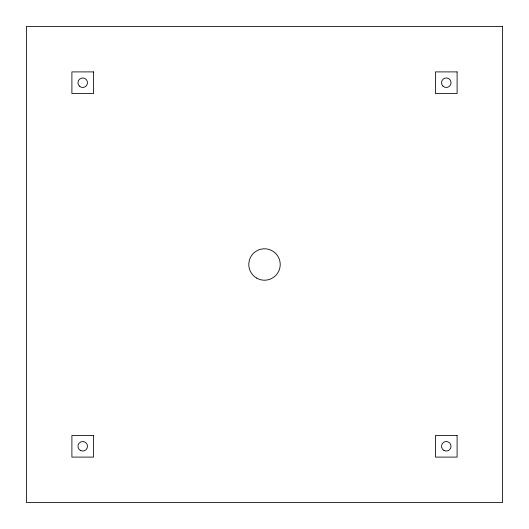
<?xml version="1.0" encoding="UTF-8"?>
<svg xmlns="http://www.w3.org/2000/svg" width="529" height="529" viewBox="0 0 529 529"><rect width="100%" height="100%" fill="white"/><g stroke="black" fill="none" stroke-linecap="round" stroke-linejoin="round"><path stroke-width="0.79" d="M502.55 26.45L26.45 26.45L26.45 502.55L502.55 502.55L502.55 26.45M93.534 71.898L71.898 71.898L71.898 93.534L93.534 93.534L93.534 71.898M457.102 71.898L435.466 71.898L435.466 93.534L457.102 93.534L457.102 71.898M93.534 435.466L71.898 435.466L71.898 457.102L93.534 457.102L93.534 435.466M457.102 435.466L435.466 435.466L435.466 457.102L457.102 457.102L457.102 435.466M256.644 278.109A15.718 15.718 0 0 0 280.218 264.5A15.718 15.718 0 0 0 256.644 250.891A15.718 15.718 0 0 0 256.644 278.109M80.335 450.404A4.761 4.761 0 0 0 87.477 446.284A4.761 4.761 0 0 0 80.335 442.158A4.761 4.761 0 0 0 80.335 450.404M79.35 86.082A4.761 4.761 0 0 0 87.318 83.946A4.761 4.761 0 0 0 81.486 78.12A4.761 4.761 0 0 0 79.35 86.082M442.918 86.082A4.761 4.761 0 0 0 450.88 83.946A4.761 4.761 0 0 0 445.054 78.12A4.761 4.761 0 0 0 442.918 86.082M443.904 450.404A4.761 4.761 0 0 0 451.045 446.284A4.761 4.761 0 0 0 443.904 442.158A4.761 4.761 0 0 0 443.904 450.404"/></g></svg>
